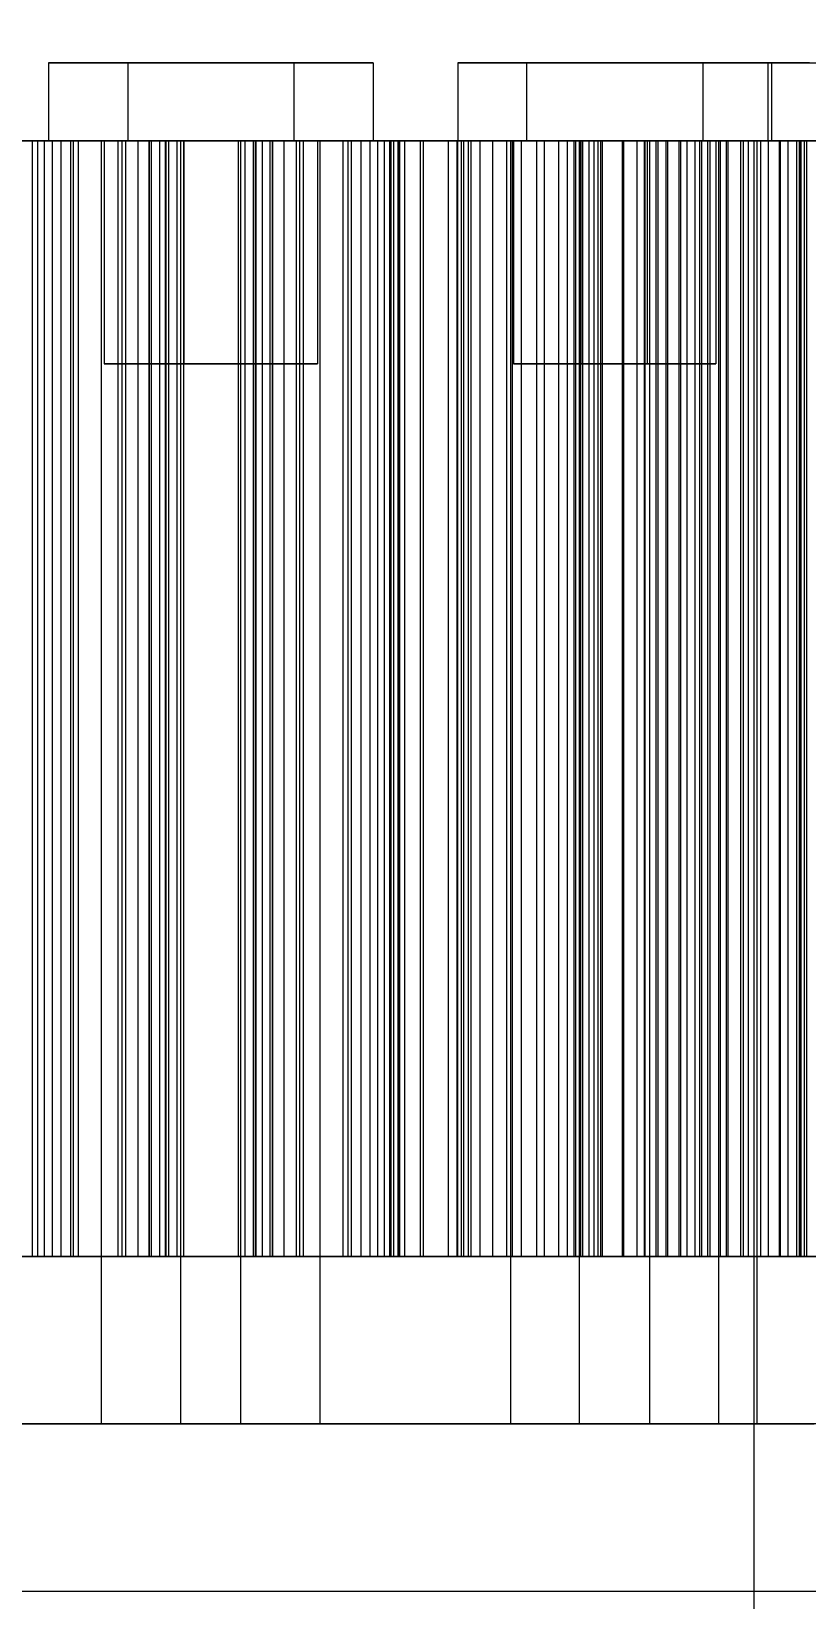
# Model space of a CAD drawing. Header units: millimetres. Extents: x -1970 to 59977, y -65068 to 6837.
# Drawn here: x 26096 to 26235, y -17511.5 to -17230.4 of the extents above; entities that cross this region are included whole.
import ezdxf

# ---------------------------------------------------------------- set-up
doc = ezdxf.new("R2010")
doc.units = ezdxf.units.MM
doc.layers.add('COTAS_P', color=1, linetype='Continuous', lineweight=0)
doc.layers.add('superior_briquetadora', color=7, linetype='Continuous', lineweight=0)
doc.dimstyles.new('R19_100', dxfattribs={"dimtxt": 250, "dimasz": 150, "dimexe": 150, "dimexo": 80, "dimgap": 100, "dimtad": 1, "dimtih": 1, "dimtoh": 1, "dimdsep": 46, "dimcen": 0.09, "dimadec": 0, "dimazin": 0, "dimtfac": 1, "dimtdec": 4, "dimtofl": 0, "dimtmove": 0, "dimatfit": 3, "dimfxl": 1, "dimtolj": 1, "dimtzin": 0, "dimarcsym": 0})

# ---------------------------------------------------------------- blocks, each defined once
blk = doc.blocks.new('*D25')
at = {"layer": 'COTAS_P', "color": 0, "lineweight": -2, "transparency": 16777216}
for p, q in [((25128.19, -17920), (25128.19, -16950)), ((27628.19, -17920), (27628.19, -16950)), ((25278.19, -17100), (27478.19, -17100))]:
    blk.add_line(p, q, dxfattribs=at)
at = {"layer": 'COTAS_P', "color": 0, "transparency": 16777216}
for points in [[(25278.19, -17075), (25278.19, -17125), (25128.19, -17100)], [(27478.19, -17075), (27478.19, -17125), (27628.19, -17100)]]:
    blk.add_solid(points, dxfattribs=at)
at = {"layer": 'Defpoints', "color": 0, "transparency": 16777216}
for p in [(27628.19, -17100), (25128.19, -18000), (27628.19, -18000)]:
    blk.add_point(p, dxfattribs=at)

msp = doc.modelspace()

# ---------------------------------------------------------------- linework, layer by layer
at = {"layer": 'superior_briquetadora'}
for p, q in [((26099.098, -17236), (26101.743, -17236)), ((26099.098, -17236), (26099.098, -17250)), ((26100.806, -17236), (26099.098, -17236)), ((26106.528, -17236), (26100.806, -17236)), ((26101.743, -17236), (26108.215, -17236)), ((26115.13, -17236), (26106.528, -17236)), ((26108.215, -17236), (26117.235, -17236)), ((26113.328, -17236), (26115.972, -17236)), ((26113.328, -17236), (26113.328, -17250)), ((26115.036, -17236), (26113.328, -17236)), ((26120.757, -17236), (26115.036, -17236)), ((26124.909, -17236), (26115.13, -17236)), ((26115.972, -17236), (26122.445, -17236)), ((26117.235, -17236), (26127.014, -17236)), ((26129.359, -17236), (26120.757, -17236)), ((26122.445, -17236), (26131.464, -17236)), ((26133.928, -17236), (26124.909, -17236)), ((26127.014, -17236), (26135.616, -17236)), ((26139.139, -17236), (26129.359, -17236)), ((26131.464, -17236), (26141.243, -17236)), ((26140.401, -17236), (26133.928, -17236)), ((26135.616, -17236), (26141.338, -17236)), ((26148.158, -17236), (26139.139, -17236)), ((26143.045, -17236), (26140.401, -17236)), ((26141.243, -17236), (26149.846, -17236)), ((26141.338, -17236), (26143.045, -17236)), ((26143.045, -17236), (26143.045, -17250)), ((26154.63, -17236), (26148.158, -17236)), ((26149.846, -17236), (26155.567, -17236)), ((26157.275, -17236), (26154.63, -17236)), ((26155.567, -17236), (26157.275, -17236)), ((26157.275, -17236), (26157.275, -17250)), ((26172.464, -17236), (26175.109, -17236)), ((26172.464, -17236), (26172.464, -17250)), ((26174.172, -17236), (26172.464, -17236)), ((26179.893, -17236), (26174.172, -17236)), ((26175.109, -17236), (26181.581, -17236)), ((26188.496, -17236), (26179.893, -17236)), ((26181.581, -17236), (26190.6, -17236)), ((26184.787, -17236), (26187.432, -17236)), ((26184.787, -17236), (26184.787, -17250)), ((26186.495, -17236), (26184.787, -17236)), ((26192.217, -17236), (26186.495, -17236)), ((26187.432, -17236), (26193.905, -17236)), ((26198.275, -17236), (26188.496, -17236)), ((26190.6, -17236), (26200.38, -17236)), ((26200.819, -17236), (26192.217, -17236)), ((26193.905, -17236), (26202.924, -17236)), ((26207.294, -17236), (26198.275, -17236)), ((26200.38, -17236), (26208.982, -17236)), ((26210.598, -17236), (26200.819, -17236)), ((26202.924, -17236), (26212.703, -17236)), ((26213.767, -17236), (26207.294, -17236)), ((26208.982, -17236), (26214.703, -17236)), ((26219.617, -17236), (26210.598, -17236)), ((26212.703, -17236), (26221.305, -17236)), ((26216.411, -17236), (26213.767, -17236)), ((26214.703, -17236), (26216.411, -17236)), ((26216.411, -17236), (26216.411, -17250)), ((26226.09, -17236), (26219.617, -17236)), ((26221.305, -17236), (26227.027, -17236)), ((26228.734, -17236), (26226.09, -17236)), ((26227.027, -17236), (26228.734, -17236)), ((26228.078, -17236), (26230.723, -17236)), ((26228.078, -17236), (26228.078, -17250)), ((26229.786, -17236), (26228.078, -17236)), ((26228.734, -17236), (26228.734, -17250)), ((26235.507, -17236), (26229.786, -17236)), ((26230.723, -17236), (26237.195, -17236)), ((26104.375, -17250), (26086.286, -17250)), ((26104.496, -17250), (26086.5, -17250)), ((26093.414, -17250), (26103.564, -17250)), ((26104.483, -17250), (26094.534, -17250)), ((26095.171, -17250), (26113.807, -17250)), ((26095.34, -17250), (26113.88, -17250)), ((26095.415, -17250), (26096.15, -17250)), ((26096.15, -17250), (26096.15, -17450)), ((26096.15, -17250), (26097.127, -17250)), ((26097.127, -17250), (26097.127, -17450)), ((26097.127, -17250), (26098.319, -17250)), ((26098.319, -17250), (26098.319, -17450)), ((26098.319, -17250), (26099.707, -17250)), ((26099.098, -17250), (26101.743, -17250)), ((26100.806, -17250), (26099.098, -17250)), ((26099.707, -17250), (26099.707, -17450)), ((26099.707, -17250), (26101.278, -17250)), ((26106.528, -17250), (26100.806, -17250)), ((26101.278, -17250), (26101.278, -17450)), ((26101.278, -17250), (26103.023, -17250)), ((26101.743, -17250), (26108.215, -17250)), ((26103.023, -17250), (26103.023, -17450)), ((26103.023, -17250), (26112.872, -17250)), ((26103.564, -17250), (26111.578, -17250)), ((26103.564, -17450), (26103.564, -17250)), ((26123.378, -17250), (26104.375, -17250)), ((26112.26, -17250), (26104.483, -17250)), ((26104.483, -17450), (26104.483, -17250)), ((26123.402, -17250), (26104.496, -17250)), ((26115.13, -17250), (26106.528, -17250)), ((26108.215, -17250), (26117.235, -17250)), ((26108.587, -17480), (26108.587, -17250)), ((26109.557, -17250), (26108.587, -17250)), ((26108.587, -17250), (26110.089, -17250)), ((26109.086, -17250), (26110.529, -17250)), ((26109.086, -17250), (26109.086, -17290)), ((26110.018, -17250), (26109.086, -17250)), ((26112.808, -17250), (26109.557, -17250)), ((26113.139, -17250), (26110.018, -17250)), ((26110.089, -17250), (26113.767, -17250)), ((26110.529, -17250), (26114.059, -17250)), ((26111.578, -17250), (26117.147, -17250)), ((26111.578, -17450), (26111.578, -17250)), ((26117.568, -17250), (26112.26, -17250)), ((26112.26, -17450), (26112.26, -17250)), ((26117.696, -17250), (26112.808, -17250)), ((26112.872, -17250), (26112.872, -17450)), ((26112.872, -17250), (26115.08, -17250)), ((26117.831, -17250), (26113.139, -17250)), ((26113.328, -17250), (26115.972, -17250)), ((26115.036, -17250), (26113.328, -17250)), ((26113.767, -17250), (26118.892, -17250)), ((26113.807, -17250), (26132.995, -17250)), ((26113.88, -17250), (26132.971, -17250)), ((26114.059, -17250), (26118.979, -17250)), ((26120.757, -17250), (26115.036, -17250)), ((26115.08, -17250), (26115.08, -17450)), ((26115.08, -17250), (26117.115, -17250)), ((26124.909, -17250), (26115.13, -17250)), ((26115.972, -17250), (26122.445, -17250)), ((26117.115, -17250), (26117.115, -17450)), ((26117.115, -17250), (26118.966, -17250)), ((26117.147, -17250), (26120.059, -17250)), ((26117.147, -17450), (26117.147, -17250)), ((26117.235, -17250), (26127.014, -17250)), ((26120.201, -17250), (26117.568, -17250)), ((26117.568, -17450), (26117.568, -17250)), ((26123.252, -17250), (26117.696, -17250)), ((26123.165, -17250), (26117.831, -17250)), ((26118.892, -17250), (26124.448, -17250)), ((26118.966, -17250), (26118.966, -17450)), ((26118.966, -17250), (26120.622, -17250)), ((26118.979, -17250), (26124.313, -17250)), ((26120.059, -17250), (26120.201, -17250)), ((26120.059, -17450), (26120.059, -17250)), ((26120.201, -17450), (26120.201, -17250)), ((26120.622, -17250), (26120.622, -17450)), ((26120.622, -17250), (26122.064, -17250)), ((26129.359, -17250), (26120.757, -17250)), ((26122.064, -17250), (26122.064, -17450)), ((26122.064, -17250), (26123.262, -17250)), ((26122.445, -17250), (26131.464, -17250)), ((26122.816, -17480), (26122.816, -17250)), ((26123.787, -17250), (26122.816, -17250)), ((26122.816, -17250), (26124.319, -17250)), ((26128.084, -17250), (26123.165, -17250)), ((26128.376, -17250), (26123.252, -17250)), ((26123.262, -17250), (26123.262, -17450)), ((26123.262, -17250), (26133.111, -17250)), ((26123.316, -17250), (26124.758, -17250)), ((26123.316, -17250), (26123.316, -17290)), ((26124.247, -17250), (26123.316, -17250)), ((26142.566, -17250), (26123.378, -17250)), ((26142.493, -17250), (26123.402, -17250)), ((26127.038, -17250), (26123.787, -17250)), ((26127.368, -17250), (26124.247, -17250)), ((26124.313, -17250), (26129.005, -17250)), ((26124.319, -17250), (26127.997, -17250)), ((26124.448, -17250), (26129.336, -17250)), ((26124.758, -17250), (26128.289, -17250)), ((26133.928, -17250), (26124.909, -17250)), ((26127.014, -17250), (26135.616, -17250)), ((26131.925, -17250), (26127.038, -17250)), ((26132.06, -17250), (26127.368, -17250)), ((26127.997, -17250), (26133.121, -17250)), ((26131.615, -17250), (26128.084, -17250)), ((26128.289, -17250), (26133.208, -17250)), ((26132.054, -17250), (26128.376, -17250)), ((26129.005, -17250), (26132.126, -17250)), ((26129.336, -17250), (26132.586, -17250)), ((26139.139, -17250), (26129.359, -17250)), ((26131.464, -17250), (26141.243, -17250)), ((26133.057, -17250), (26131.615, -17250)), ((26137.482, -17250), (26131.925, -17250)), ((26133.557, -17250), (26132.054, -17250)), ((26137.394, -17250), (26132.06, -17250)), ((26132.126, -17250), (26133.057, -17250)), ((26132.586, -17250), (26133.557, -17250)), ((26132.971, -17250), (26151.877, -17250)), ((26132.995, -17250), (26151.999, -17250)), ((26133.057, -17250), (26133.057, -17290)), ((26133.111, -17250), (26133.111, -17450)), ((26133.111, -17250), (26134.309, -17250)), ((26133.121, -17250), (26138.678, -17250)), ((26133.208, -17250), (26138.542, -17250)), ((26133.557, -17480), (26133.557, -17250)), ((26140.401, -17250), (26133.928, -17250)), ((26134.309, -17250), (26134.309, -17450)), ((26134.309, -17250), (26135.751, -17250)), ((26135.616, -17250), (26141.338, -17250)), ((26135.751, -17250), (26135.751, -17450)), ((26135.751, -17250), (26137.407, -17250)), ((26136.172, -17250), (26138.805, -17250)), ((26136.314, -17250), (26136.172, -17250)), ((26136.172, -17450), (26136.172, -17250)), ((26139.226, -17250), (26136.314, -17250)), ((26136.314, -17450), (26136.314, -17250)), ((26142.314, -17250), (26137.394, -17250)), ((26137.407, -17250), (26137.407, -17450)), ((26137.407, -17250), (26139.259, -17250)), ((26142.606, -17250), (26137.482, -17250)), ((26138.542, -17250), (26143.235, -17250)), ((26138.678, -17250), (26143.565, -17250)), ((26138.805, -17250), (26144.113, -17250)), ((26138.805, -17450), (26138.805, -17250)), ((26148.158, -17250), (26139.139, -17250)), ((26144.796, -17250), (26139.226, -17250)), ((26139.226, -17450), (26139.226, -17250)), ((26139.259, -17250), (26139.259, -17450)), ((26139.259, -17250), (26141.293, -17250)), ((26143.045, -17250), (26140.401, -17250)), ((26141.243, -17250), (26149.846, -17250)), ((26141.293, -17250), (26141.293, -17450)), ((26141.293, -17250), (26143.501, -17250)), ((26141.338, -17250), (26143.045, -17250)), ((26145.845, -17250), (26142.314, -17250)), ((26161.033, -17250), (26142.493, -17250)), ((26161.202, -17250), (26142.566, -17250)), ((26146.284, -17250), (26142.606, -17250)), ((26143.235, -17250), (26146.355, -17250)), ((26143.501, -17250), (26143.501, -17450)), ((26143.501, -17250), (26153.35, -17250)), ((26143.565, -17250), (26146.816, -17250)), ((26144.113, -17250), (26151.891, -17250)), ((26144.113, -17450), (26144.113, -17250)), ((26152.809, -17250), (26144.796, -17250)), ((26144.796, -17450), (26144.796, -17250)), ((26147.287, -17250), (26145.845, -17250)), ((26147.786, -17250), (26146.284, -17250)), ((26146.355, -17250), (26147.287, -17250)), ((26146.816, -17250), (26147.786, -17250)), ((26147.287, -17250), (26147.287, -17290)), ((26147.786, -17480), (26147.786, -17250)), ((26154.63, -17250), (26148.158, -17250)), ((26149.846, -17250), (26155.567, -17250)), ((26151.877, -17250), (26169.873, -17250)), ((26151.891, -17250), (26161.839, -17250)), ((26151.891, -17450), (26151.891, -17250)), ((26151.999, -17250), (26170.087, -17250)), ((26162.959, -17250), (26152.809, -17250)), ((26152.809, -17450), (26152.809, -17250)), ((26153.35, -17250), (26153.35, -17450)), ((26153.35, -17250), (26155.095, -17250)), ((26157.275, -17250), (26154.63, -17250)), ((26155.095, -17250), (26155.095, -17450)), ((26155.095, -17250), (26156.666, -17250)), ((26155.567, -17250), (26157.275, -17250)), ((26156.666, -17250), (26156.666, -17450)), ((26156.666, -17250), (26158.054, -17250)), ((26158.054, -17250), (26158.054, -17450)), ((26158.054, -17250), (26159.246, -17250)), ((26159.246, -17250), (26159.246, -17450)), ((26159.246, -17250), (26160.223, -17250)), ((26160.223, -17250), (26160.223, -17450)), ((26160.223, -17250), (26160.958, -17250)), ((26160.521, -17250), (26162.055, -17250)), ((26161.773, -17250), (26160.521, -17250)), ((26160.521, -17450), (26160.521, -17250)), ((26160.958, -17250), (26160.958, -17450)), ((26160.958, -17250), (26170.76, -17250)), ((26178.312, -17250), (26161.033, -17250)), ((26178.569, -17250), (26161.202, -17250)), ((26165.762, -17250), (26161.773, -17250)), ((26161.773, -17450), (26161.773, -17250)), ((26161.839, -17250), (26173.577, -17250)), ((26161.839, -17450), (26161.839, -17250)), ((26162.055, -17250), (26166.317, -17250)), ((26162.055, -17450), (26162.055, -17250)), ((26174.854, -17250), (26162.959, -17250)), ((26162.959, -17450), (26162.959, -17250)), ((26172.337, -17250), (26165.762, -17250)), ((26165.762, -17450), (26165.762, -17250)), ((26166.317, -17250), (26173.141, -17250)), ((26166.317, -17450), (26166.317, -17250)), ((26169.873, -17250), (26186.267, -17250)), ((26170.087, -17250), (26186.565, -17250)), ((26170.76, -17250), (26170.76, -17450)), ((26170.76, -17250), (26172.41, -17250)), ((26181.243, -17250), (26172.337, -17250)), ((26172.337, -17450), (26172.337, -17250)), ((26172.41, -17250), (26172.41, -17450)), ((26172.41, -17250), (26174.302, -17250)), ((26172.464, -17250), (26175.109, -17250)), ((26174.172, -17250), (26172.464, -17250)), ((26173.141, -17250), (26182.267, -17250)), ((26173.141, -17450), (26173.141, -17250)), ((26173.577, -17250), (26186.653, -17250)), ((26173.577, -17450), (26173.577, -17250)), ((26179.893, -17250), (26174.172, -17250)), ((26174.302, -17250), (26174.302, -17450)), ((26174.302, -17250), (26176.406, -17250)), ((26188.039, -17250), (26174.854, -17250)), ((26174.854, -17450), (26174.854, -17250)), ((26175.109, -17250), (26181.581, -17250)), ((26176.406, -17250), (26176.406, -17450)), ((26176.406, -17250), (26178.704, -17250)), ((26193.664, -17250), (26178.312, -17250)), ((26193.999, -17250), (26178.569, -17250)), ((26178.704, -17250), (26178.704, -17450)), ((26178.704, -17250), (26181.182, -17250)), ((26188.496, -17250), (26179.893, -17250)), ((26181.182, -17250), (26181.182, -17450)), ((26181.182, -17250), (26183.831, -17250)), ((26192.139, -17250), (26181.243, -17250)), ((26181.243, -17450), (26181.243, -17250)), ((26181.581, -17250), (26190.6, -17250)), ((26181.953, -17480), (26181.953, -17250)), ((26182.923, -17250), (26181.953, -17250)), ((26181.953, -17250), (26183.455, -17250)), ((26182.267, -17250), (26193.343, -17250)), ((26182.267, -17450), (26182.267, -17250)), ((26182.452, -17250), (26183.895, -17250)), ((26182.452, -17250), (26182.452, -17290)), ((26183.384, -17250), (26182.452, -17250)), ((26186.174, -17250), (26182.923, -17250)), ((26186.504, -17250), (26183.384, -17250)), ((26183.455, -17250), (26187.133, -17250)), ((26183.831, -17250), (26183.831, -17450)), ((26183.831, -17250), (26193.586, -17250)), ((26183.895, -17250), (26187.425, -17250)), ((26184.787, -17250), (26187.432, -17250)), ((26186.495, -17250), (26184.787, -17250)), ((26191.062, -17250), (26186.174, -17250)), ((26186.267, -17250), (26200.429, -17250)), ((26192.217, -17250), (26186.495, -17250)), ((26191.197, -17250), (26186.504, -17250)), ((26186.565, -17250), (26200.8, -17250)), ((26186.653, -17250), (26190.592, -17250)), ((26186.653, -17450), (26186.653, -17250)), ((26187.133, -17250), (26192.257, -17250)), ((26187.425, -17250), (26192.345, -17250)), ((26187.432, -17250), (26193.905, -17250)), ((26202.005, -17250), (26188.039, -17250)), ((26188.039, -17450), (26188.039, -17250)), ((26198.275, -17250), (26188.496, -17250)), ((26190.592, -17250), (26194.504, -17250)), ((26190.592, -17450), (26190.592, -17250)), ((26190.6, -17250), (26200.38, -17250)), ((26196.618, -17250), (26191.062, -17250)), ((26196.531, -17250), (26191.197, -17250)), ((26204.605, -17250), (26192.139, -17250)), ((26192.139, -17450), (26192.139, -17250)), ((26200.819, -17250), (26192.217, -17250)), ((26192.257, -17250), (26197.814, -17250)), ((26192.345, -17250), (26197.679, -17250)), ((26193.343, -17250), (26205.943, -17250)), ((26193.343, -17450), (26193.343, -17250)), ((26193.586, -17250), (26193.586, -17450)), ((26193.586, -17250), (26194.851, -17250)), ((26206.499, -17250), (26193.664, -17250)), ((26193.905, -17250), (26202.924, -17250)), ((26206.901, -17250), (26193.999, -17250)), ((26194.276, -17480), (26194.276, -17250)), ((26195.246, -17250), (26194.276, -17250)), ((26194.276, -17250), (26195.778, -17250)), ((26194.504, -17250), (26198.385, -17250)), ((26194.504, -17450), (26194.504, -17250)), ((26194.775, -17250), (26196.218, -17250)), ((26194.775, -17250), (26194.775, -17290)), ((26195.707, -17250), (26194.775, -17250)), ((26194.851, -17250), (26194.851, -17450)), ((26194.851, -17250), (26195.943, -17250)), ((26198.497, -17250), (26195.246, -17250)), ((26198.828, -17250), (26195.707, -17250)), ((26195.778, -17250), (26199.456, -17250)), ((26195.943, -17250), (26195.943, -17450)), ((26195.943, -17250), (26196.854, -17250)), ((26196.218, -17250), (26199.748, -17250)), ((26201.45, -17250), (26196.531, -17250)), ((26201.742, -17250), (26196.618, -17250)), ((26196.854, -17250), (26196.854, -17450)), ((26196.854, -17250), (26197.57, -17250)), ((26197.57, -17250), (26197.57, -17450)), ((26197.57, -17250), (26198.074, -17250)), ((26197.679, -17250), (26202.371, -17250)), ((26197.814, -17250), (26202.701, -17250)), ((26198.074, -17250), (26198.074, -17450)), ((26198.074, -17250), (26198.338, -17250)), ((26207.294, -17250), (26198.275, -17250)), ((26198.338, -17250), (26198.338, -17450)), ((26198.338, -17250), (26207.998, -17250)), ((26198.385, -17250), (26202.235, -17250)), ((26198.385, -17450), (26198.385, -17250)), ((26203.385, -17250), (26198.497, -17250)), ((26203.52, -17250), (26198.828, -17250)), ((26199.456, -17250), (26204.581, -17250)), ((26199.748, -17250), (26204.668, -17250)), ((26200.38, -17250), (26208.982, -17250)), ((26200.429, -17250), (26211.815, -17250)), ((26200.8, -17250), (26212.244, -17250)), ((26210.598, -17250), (26200.819, -17250)), ((26204.981, -17250), (26201.45, -17250)), ((26205.42, -17250), (26201.742, -17250)), ((26216.217, -17250), (26202.005, -17250)), ((26202.005, -17450), (26202.005, -17250)), ((26202.235, -17250), (26206.052, -17250)), ((26202.235, -17450), (26202.235, -17250)), ((26202.371, -17250), (26205.492, -17250)), ((26202.701, -17250), (26205.952, -17250)), ((26202.924, -17250), (26212.703, -17250)), ((26208.941, -17250), (26203.385, -17250)), ((26208.854, -17250), (26203.52, -17250)), ((26204.581, -17250), (26210.137, -17250)), ((26208.4, -17250), (26204.605, -17250)), ((26204.605, -17450), (26204.605, -17250)), ((26204.668, -17250), (26210.002, -17250)), ((26206.423, -17250), (26204.981, -17250)), ((26206.923, -17250), (26205.42, -17250)), ((26205.492, -17250), (26206.423, -17250)), ((26205.943, -17250), (26219.584, -17250)), ((26205.943, -17450), (26205.943, -17250)), ((26205.952, -17250), (26206.923, -17250)), ((26206.052, -17250), (26209.833, -17250)), ((26206.052, -17450), (26206.052, -17250)), ((26206.423, -17250), (26206.423, -17290)), ((26216.326, -17250), (26206.499, -17250)), ((26216.778, -17250), (26206.901, -17250)), ((26206.923, -17480), (26206.923, -17250)), ((26213.767, -17250), (26207.294, -17250)), ((26207.998, -17250), (26207.998, -17450)), ((26207.998, -17250), (26210.085, -17250)), ((26212.159, -17250), (26208.4, -17250)), ((26208.4, -17450), (26208.4, -17250)), ((26213.773, -17250), (26208.854, -17250)), ((26214.066, -17250), (26208.941, -17250)), ((26208.982, -17250), (26214.703, -17250)), ((26209.833, -17250), (26213.577, -17250)), ((26209.833, -17450), (26209.833, -17250)), ((26210.002, -17250), (26214.694, -17250)), ((26210.085, -17250), (26210.085, -17450)), ((26210.085, -17250), (26212.408, -17250)), ((26210.137, -17250), (26215.025, -17250)), ((26219.617, -17250), (26210.598, -17250)), ((26211.815, -17250), (26219.987, -17250)), ((26215.879, -17250), (26212.159, -17250)), ((26212.159, -17450), (26212.159, -17250)), ((26212.244, -17250), (26220.458, -17250)), ((26212.408, -17250), (26212.408, -17450)), ((26212.408, -17250), (26214.94, -17250)), ((26212.703, -17250), (26221.305, -17250)), ((26213.577, -17250), (26217.283, -17250)), ((26213.577, -17450), (26213.577, -17250)), ((26216.411, -17250), (26213.767, -17250)), ((26217.304, -17250), (26213.773, -17250)), ((26217.743, -17250), (26214.066, -17250)), ((26214.694, -17250), (26217.815, -17250)), ((26214.703, -17250), (26216.411, -17250)), ((26214.94, -17250), (26214.94, -17450)), ((26214.94, -17250), (26217.662, -17250)), ((26215.025, -17250), (26218.276, -17250)), ((26219.56, -17250), (26215.879, -17250)), ((26215.879, -17450), (26215.879, -17250)), ((26230.128, -17250), (26216.217, -17250)), ((26216.217, -17450), (26216.217, -17250)), ((26222.765, -17250), (26216.326, -17250)), ((26223.25, -17250), (26216.778, -17250)), ((26217.283, -17250), (26220.948, -17250)), ((26217.283, -17450), (26217.283, -17250)), ((26218.746, -17250), (26217.304, -17250)), ((26217.662, -17250), (26217.662, -17450)), ((26217.662, -17250), (26220.56, -17250)), ((26219.246, -17250), (26217.743, -17250)), ((26217.815, -17250), (26218.746, -17250)), ((26218.276, -17250), (26219.246, -17250)), ((26218.746, -17250), (26218.746, -17290)), ((26219.246, -17480), (26219.246, -17250)), ((26223.2, -17250), (26219.56, -17250)), ((26219.56, -17450), (26219.56, -17250)), ((26219.584, -17250), (26233.741, -17250)), ((26219.584, -17450), (26219.584, -17250)), ((26226.09, -17250), (26219.617, -17250)), ((26219.987, -17250), (26224.631, -17250)), ((26220.458, -17250), (26225.126, -17250)), ((26220.56, -17250), (26220.56, -17450)), ((26220.56, -17250), (26223.626, -17250)), ((26220.948, -17250), (26224.572, -17250)), ((26220.948, -17450), (26220.948, -17250)), ((26221.305, -17250), (26227.027, -17250)), ((26225.569, -17250), (26222.765, -17250)), ((26226.797, -17250), (26223.2, -17250)), ((26223.2, -17450), (26223.2, -17250)), ((26226.069, -17250), (26223.25, -17250)), ((26223.626, -17250), (26223.626, -17450)), ((26223.626, -17250), (26233.192, -17250)), ((26224.572, -17250), (26228.152, -17250)), ((26224.572, -17450), (26224.572, -17250)), ((26224.631, -17250), (26225.569, -17250)), ((26225.126, -17250), (26226.069, -17250)), ((26225.569, -17250), (26225.569, -17800)), ((26226.069, -17250), (26226.069, -17480)), ((26228.734, -17250), (26226.09, -17250)), ((26230.349, -17250), (26226.797, -17250)), ((26226.797, -17450), (26226.797, -17250)), ((26227.027, -17250), (26228.734, -17250)), ((26228.078, -17250), (26230.723, -17250)), ((26229.786, -17250), (26228.078, -17250)), ((26228.152, -17250), (26231.687, -17250)), ((26228.152, -17450), (26228.152, -17250)), ((26235.507, -17250), (26229.786, -17250)), ((26236.997, -17250), (26230.128, -17250)), ((26230.128, -17450), (26230.128, -17250)), ((26233.855, -17250), (26230.349, -17250)), ((26230.349, -17450), (26230.349, -17250)), ((26230.723, -17250), (26237.195, -17250)), ((26231.687, -17250), (26235.175, -17250)), ((26231.687, -17450), (26231.687, -17250)), ((26233.192, -17250), (26233.192, -17450)), ((26233.192, -17250), (26233.965, -17250)), ((26233.741, -17250), (26247.871, -17250)), ((26233.741, -17450), (26233.741, -17250)), ((26237.314, -17250), (26233.855, -17250)), ((26233.855, -17450), (26233.855, -17250)), ((26233.965, -17250), (26233.965, -17450)), ((26233.965, -17250), (26234.568, -17250)), ((26234.568, -17250), (26234.568, -17450)), ((26234.568, -17250), (26234.993, -17250)), ((26234.993, -17250), (26234.993, -17450)), ((26234.993, -17250), (26235.226, -17250)), ((26109.086, -17290), (26110.529, -17290)), ((26110.018, -17290), (26109.086, -17290)), ((26113.139, -17290), (26110.018, -17290)), ((26110.529, -17290), (26114.059, -17290)), ((26117.831, -17290), (26113.139, -17290)), ((26114.059, -17290), (26118.979, -17290)), ((26123.165, -17290), (26117.831, -17290)), ((26118.979, -17290), (26124.313, -17290)), ((26128.084, -17290), (26123.165, -17290)), ((26123.316, -17290), (26124.758, -17290)), ((26124.247, -17290), (26123.316, -17290)), ((26127.368, -17290), (26124.247, -17290)), ((26124.313, -17290), (26129.005, -17290)), ((26124.758, -17290), (26128.289, -17290)), ((26132.06, -17290), (26127.368, -17290)), ((26131.615, -17290), (26128.084, -17290)), ((26128.289, -17290), (26133.208, -17290)), ((26129.005, -17290), (26132.126, -17290)), ((26133.057, -17290), (26131.615, -17290)), ((26137.394, -17290), (26132.06, -17290)), ((26132.126, -17290), (26133.057, -17290)), ((26133.208, -17290), (26138.542, -17290)), ((26142.314, -17290), (26137.394, -17290)), ((26138.542, -17290), (26143.235, -17290)), ((26145.845, -17290), (26142.314, -17290)), ((26143.235, -17290), (26146.355, -17290)), ((26147.287, -17290), (26145.845, -17290)), ((26146.355, -17290), (26147.287, -17290)), ((26182.452, -17290), (26183.895, -17290)), ((26183.384, -17290), (26182.452, -17290)), ((26186.504, -17290), (26183.384, -17290)), ((26183.895, -17290), (26187.425, -17290)), ((26191.197, -17290), (26186.504, -17290)), ((26187.425, -17290), (26192.345, -17290)), ((26196.531, -17290), (26191.197, -17290)), ((26192.345, -17290), (26197.679, -17290)), ((26194.775, -17290), (26196.218, -17290)), ((26195.707, -17290), (26194.775, -17290)), ((26198.828, -17290), (26195.707, -17290)), ((26196.218, -17290), (26199.748, -17290)), ((26201.45, -17290), (26196.531, -17290)), ((26197.679, -17290), (26202.371, -17290)), ((26203.52, -17290), (26198.828, -17290)), ((26199.748, -17290), (26204.668, -17290)), ((26204.981, -17290), (26201.45, -17290)), ((26202.371, -17290), (26205.492, -17290)), ((26208.854, -17290), (26203.52, -17290)), ((26204.668, -17290), (26210.002, -17290)), ((26206.423, -17290), (26204.981, -17290)), ((26205.492, -17290), (26206.423, -17290)), ((26213.773, -17290), (26208.854, -17290)), ((26210.002, -17290), (26214.694, -17290)), ((26217.304, -17290), (26213.773, -17290)), ((26214.694, -17290), (26217.815, -17290)), ((26218.746, -17290), (26217.304, -17290)), ((26217.815, -17290), (26218.746, -17290)), ((26107.817, -17450), (26088.6, -17450)), ((26090.385, -17450), (26109.634, -17450)), ((26093.414, -17450), (26103.564, -17450)), ((26104.483, -17450), (26094.534, -17450)), ((26095.415, -17450), (26096.15, -17450)), ((26096.15, -17450), (26097.127, -17450)), ((26097.127, -17450), (26098.319, -17450)), ((26098.319, -17450), (26099.707, -17450)), ((26099.707, -17450), (26101.278, -17450)), ((26101.278, -17450), (26103.023, -17450)), ((26103.023, -17450), (26112.872, -17450)), ((26103.564, -17450), (26111.578, -17450)), ((26112.26, -17450), (26104.483, -17450)), ((26127.273, -17450), (26107.817, -17450)), ((26109.634, -17450), (26129.101, -17450)), ((26111.578, -17450), (26117.147, -17450)), ((26117.568, -17450), (26112.26, -17450)), ((26112.872, -17450), (26115.08, -17450)), ((26115.08, -17450), (26117.115, -17450)), ((26117.115, -17450), (26118.966, -17450)), ((26117.147, -17450), (26120.059, -17450)), ((26120.201, -17450), (26117.568, -17450)), ((26118.966, -17450), (26120.622, -17450)), ((26120.059, -17450), (26120.201, -17450)), ((26120.622, -17450), (26122.064, -17450)), ((26122.064, -17450), (26123.262, -17450)), ((26123.262, -17450), (26133.111, -17450)), ((26146.739, -17450), (26127.273, -17450)), ((26129.101, -17450), (26148.556, -17450)), ((26133.111, -17450), (26134.309, -17450)), ((26134.309, -17450), (26135.751, -17450)), ((26135.751, -17450), (26137.407, -17450)), ((26136.314, -17450), (26136.172, -17450)), ((26136.172, -17450), (26138.805, -17450)), ((26139.226, -17450), (26136.314, -17450)), ((26137.407, -17450), (26139.259, -17450)), ((26138.805, -17450), (26144.113, -17450)), ((26144.796, -17450), (26139.226, -17450)), ((26139.259, -17450), (26141.293, -17450)), ((26141.293, -17450), (26143.501, -17450)), ((26143.501, -17450), (26153.35, -17450)), ((26144.113, -17450), (26151.891, -17450)), ((26152.809, -17450), (26144.796, -17450)), ((26165.988, -17450), (26146.739, -17450)), ((26148.556, -17450), (26167.773, -17450)), ((26151.891, -17450), (26161.839, -17450)), ((26162.959, -17450), (26152.809, -17450)), ((26153.35, -17450), (26155.095, -17450)), ((26155.095, -17450), (26156.666, -17450)), ((26156.666, -17450), (26158.054, -17450)), ((26158.054, -17450), (26159.246, -17450)), ((26159.246, -17450), (26160.223, -17450)), ((26160.223, -17450), (26160.958, -17450)), ((26161.773, -17450), (26160.521, -17450)), ((26160.521, -17450), (26162.055, -17450)), ((26160.958, -17450), (26170.76, -17450)), ((26165.762, -17450), (26161.773, -17450)), ((26161.839, -17450), (26173.577, -17450)), ((26162.055, -17450), (26166.317, -17450)), ((26174.854, -17450), (26162.959, -17450)), ((26172.337, -17450), (26165.762, -17450)), ((26184.794, -17450), (26165.988, -17450)), ((26166.317, -17450), (26173.141, -17450)), ((26167.773, -17450), (26186.526, -17450)), ((26170.76, -17450), (26172.41, -17450)), ((26181.243, -17450), (26172.337, -17450)), ((26172.41, -17450), (26174.302, -17450)), ((26173.141, -17450), (26182.267, -17450)), ((26173.577, -17450), (26186.653, -17450)), ((26174.302, -17450), (26176.406, -17450)), ((26188.039, -17450), (26174.854, -17450)), ((26176.406, -17450), (26178.704, -17450)), ((26178.704, -17450), (26181.182, -17450)), ((26181.182, -17450), (26183.831, -17450)), ((26192.139, -17450), (26181.243, -17450)), ((26182.267, -17450), (26193.343, -17450)), ((26183.831, -17450), (26193.586, -17450)), ((26202.936, -17450), (26184.794, -17450)), ((26186.526, -17450), (26204.595, -17450)), ((26186.653, -17450), (26190.592, -17450)), ((26202.005, -17450), (26188.039, -17450)), ((26190.592, -17450), (26194.504, -17450)), ((26204.605, -17450), (26192.139, -17450)), ((26193.343, -17450), (26205.943, -17450)), ((26193.586, -17450), (26194.851, -17450)), ((26194.504, -17450), (26198.385, -17450)), ((26194.851, -17450), (26195.943, -17450)), ((26195.943, -17450), (26196.854, -17450)), ((26196.854, -17450), (26197.57, -17450)), ((26197.57, -17450), (26198.074, -17450)), ((26198.074, -17450), (26198.338, -17450)), ((26198.338, -17450), (26207.998, -17450)), ((26198.385, -17450), (26202.235, -17450)), ((26216.217, -17450), (26202.005, -17450)), ((26202.235, -17450), (26206.052, -17450)), ((26220.202, -17450), (26202.936, -17450)), ((26204.595, -17450), (26221.768, -17450)), ((26208.4, -17450), (26204.605, -17450)), ((26205.943, -17450), (26219.584, -17450)), ((26206.052, -17450), (26209.833, -17450)), ((26207.998, -17450), (26210.085, -17450)), ((26212.159, -17450), (26208.4, -17450)), ((26209.833, -17450), (26213.577, -17450)), ((26210.085, -17450), (26212.408, -17450)), ((26215.879, -17450), (26212.159, -17450)), ((26212.408, -17450), (26214.94, -17450)), ((26213.577, -17450), (26217.283, -17450)), ((26214.94, -17450), (26217.662, -17450)), ((26219.56, -17450), (26215.879, -17450)), ((26230.128, -17450), (26216.217, -17450)), ((26217.283, -17450), (26220.948, -17450)), ((26217.662, -17450), (26220.56, -17450)), ((26223.2, -17450), (26219.56, -17450)), ((26219.584, -17450), (26233.741, -17450)), ((26236.389, -17450), (26220.202, -17450)), ((26220.56, -17450), (26223.626, -17450)), ((26220.948, -17450), (26224.572, -17450)), ((26221.768, -17450), (26237.844, -17450)), ((26226.797, -17450), (26223.2, -17450)), ((26223.626, -17450), (26233.192, -17450)), ((26224.572, -17450), (26228.152, -17450)), ((26230.349, -17450), (26226.797, -17450)), ((26228.152, -17450), (26231.687, -17450)), ((26236.997, -17450), (26230.128, -17450)), ((26233.855, -17450), (26230.349, -17450)), ((26231.687, -17450), (26235.175, -17450)), ((26233.192, -17450), (26233.965, -17450)), ((26233.741, -17450), (26247.871, -17450)), ((26237.314, -17450), (26233.855, -17450)), ((26233.965, -17450), (26234.568, -17450)), ((26234.568, -17450), (26234.993, -17450)), ((26234.993, -17450), (26235.226, -17450)), ((26104.375, -17480), (26086.286, -17480)), ((26088.6, -17480), (26107.817, -17480)), ((26109.634, -17480), (26090.385, -17480)), ((26095.171, -17480), (26113.807, -17480)), ((26123.378, -17480), (26104.375, -17480)), ((26107.817, -17480), (26127.273, -17480)), ((26109.557, -17480), (26108.587, -17480)), ((26108.587, -17480), (26110.089, -17480)), ((26112.808, -17480), (26109.557, -17480)), ((26129.101, -17480), (26109.634, -17480)), ((26110.089, -17480), (26113.767, -17480)), ((26117.696, -17480), (26112.808, -17480)), ((26113.767, -17480), (26118.892, -17480)), ((26113.807, -17480), (26132.995, -17480)), ((26123.252, -17480), (26117.696, -17480)), ((26118.892, -17480), (26124.448, -17480)), ((26123.787, -17480), (26122.816, -17480)), ((26122.816, -17480), (26124.319, -17480)), ((26128.376, -17480), (26123.252, -17480)), ((26142.566, -17480), (26123.378, -17480)), ((26127.038, -17480), (26123.787, -17480)), ((26124.319, -17480), (26127.997, -17480)), ((26124.448, -17480), (26129.336, -17480)), ((26131.925, -17480), (26127.038, -17480)), ((26127.273, -17480), (26146.739, -17480)), ((26127.997, -17480), (26133.121, -17480)), ((26132.054, -17480), (26128.376, -17480)), ((26148.556, -17480), (26129.101, -17480)), ((26129.336, -17480), (26132.586, -17480)), ((26137.482, -17480), (26131.925, -17480)), ((26133.557, -17480), (26132.054, -17480)), ((26132.586, -17480), (26133.557, -17480)), ((26132.995, -17480), (26151.999, -17480)), ((26133.121, -17480), (26138.678, -17480)), ((26142.606, -17480), (26137.482, -17480)), ((26138.678, -17480), (26143.565, -17480)), ((26161.202, -17480), (26142.566, -17480)), ((26146.284, -17480), (26142.606, -17480)), ((26143.565, -17480), (26146.816, -17480)), ((26147.786, -17480), (26146.284, -17480)), ((26146.739, -17480), (26165.988, -17480)), ((26146.816, -17480), (26147.786, -17480)), ((26167.773, -17480), (26148.556, -17480)), ((26151.999, -17480), (26170.087, -17480)), ((26178.569, -17480), (26161.202, -17480)), ((26165.988, -17480), (26184.794, -17480)), ((26186.526, -17480), (26167.773, -17480)), ((26170.087, -17480), (26186.565, -17480)), ((26193.999, -17480), (26178.569, -17480)), ((26182.923, -17480), (26181.953, -17480)), ((26181.953, -17480), (26183.455, -17480)), ((26186.174, -17480), (26182.923, -17480)), ((26183.455, -17480), (26187.133, -17480)), ((26184.794, -17480), (26202.936, -17480)), ((26191.062, -17480), (26186.174, -17480)), ((26204.595, -17480), (26186.526, -17480)), ((26186.565, -17480), (26200.8, -17480)), ((26187.133, -17480), (26192.257, -17480)), ((26196.618, -17480), (26191.062, -17480)), ((26192.257, -17480), (26197.814, -17480)), ((26206.901, -17480), (26193.999, -17480)), ((26195.246, -17480), (26194.276, -17480)), ((26194.276, -17480), (26195.778, -17480)), ((26198.497, -17480), (26195.246, -17480)), ((26195.778, -17480), (26199.456, -17480)), ((26201.742, -17480), (26196.618, -17480)), ((26197.814, -17480), (26202.701, -17480)), ((26203.385, -17480), (26198.497, -17480)), ((26199.456, -17480), (26204.581, -17480)), ((26200.8, -17480), (26212.244, -17480)), ((26205.42, -17480), (26201.742, -17480)), ((26202.701, -17480), (26205.952, -17480)), ((26202.936, -17480), (26220.202, -17480)), ((26208.941, -17480), (26203.385, -17480)), ((26204.581, -17480), (26210.137, -17480)), ((26221.768, -17480), (26204.595, -17480)), ((26206.923, -17480), (26205.42, -17480)), ((26205.952, -17480), (26206.923, -17480)), ((26216.778, -17480), (26206.901, -17480)), ((26214.066, -17480), (26208.941, -17480)), ((26210.137, -17480), (26215.025, -17480)), ((26212.244, -17480), (26220.458, -17480)), ((26217.743, -17480), (26214.066, -17480)), ((26215.025, -17480), (26218.276, -17480)), ((26223.25, -17480), (26216.778, -17480)), ((26219.246, -17480), (26217.743, -17480)), ((26218.276, -17480), (26219.246, -17480)), ((26220.202, -17480), (26236.389, -17480)), ((26220.458, -17480), (26225.126, -17480)), ((26237.844, -17480), (26221.768, -17480)), ((26226.069, -17480), (26223.25, -17480)), ((26225.126, -17480), (26226.069, -17480)), ((24628.187, -17510), (26828.187, -17510)), ((24778.187, -17510), (26678.187, -17510))]:
    msp.add_line(p, q, dxfattribs=at)

# ---------------------------------------------------------------- dimensions: what is measured, and where the dimension line sits
at = {"layer": 'COTAS_P'}
dim = msp.add_aligned_dim(p1=(25128.187, -18000), p2=(27628.187, -18000), distance=900, text='<> P', dimstyle='R19_100', dxfattribs=at)
dim.commit()
dim.dimension.update_dxf_attribs({"geometry": '*D25', "text_midpoint": (26378.187, -17100)})

doc.saveas('drawing.dxf')
